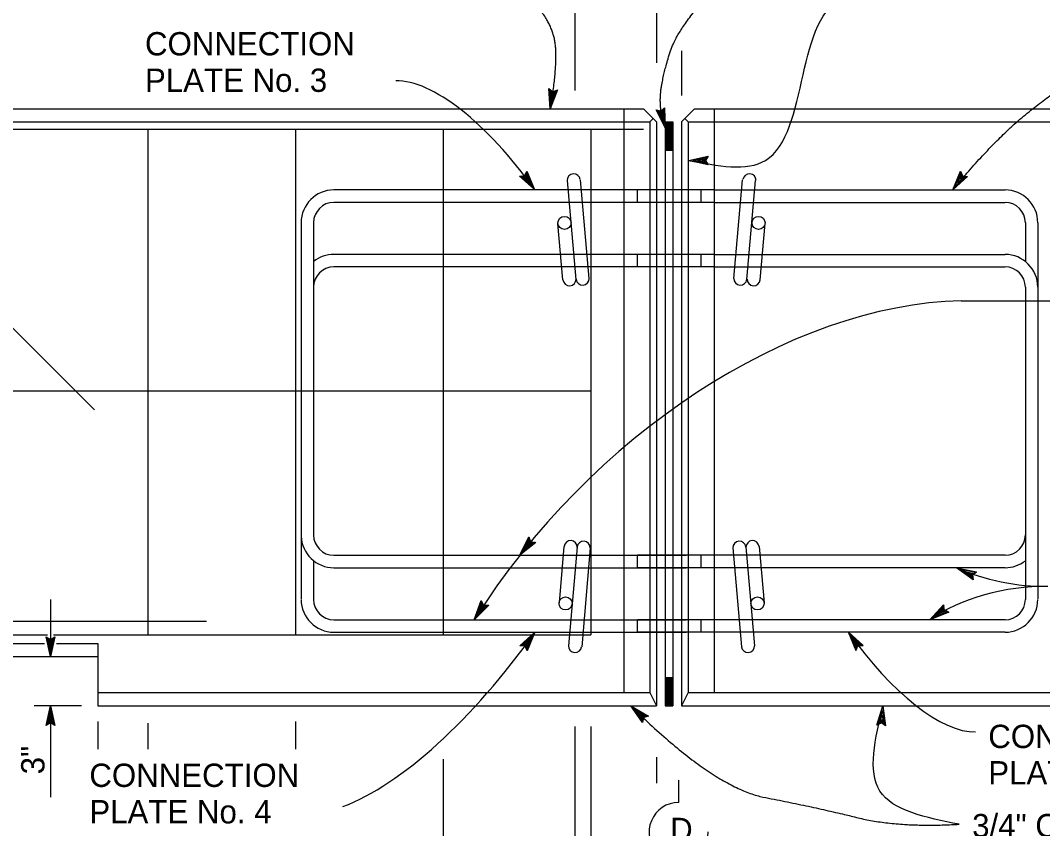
# Model space of a CAD drawing. Extents: x -894 to 866, y -476 to 714.
# Drawn here: x -184.5 to 122, y 216.1 to 458.6 of the extents above; entities that cross this region are included whole.
import ezdxf

# ---------------------------------------------------------------- set-up
doc = ezdxf.new("R2010")
doc.units = 0
for name, color, linetype in [('56 Stage 3 Anno', 7, 'Continuous'), ('57 Undefined', 7, 'Continuous'), ('60 Nongeo Data', 7, 'Continuous')]:
    doc.layers.add(name, color=color, linetype=linetype)

msp = doc.modelspace()

# ---------------------------------------------------------------- linework, layer by layer
at = {"layer": '56 Stage 3 Anno'}
for p, q in [((-18.24, 507.05), (-18.24, 437.58)), ((6.22, 502.34), (6.22, 445.87)), ((13.73, 449.44), (13.73, 436.05)), ((-25.66, 432.1), (-26.03, 438.14)), ((-26.03, 438.14), (-26.03, 438.14)), ((-26.03, 438.14), (-24.86, 437.16)), ((-25.45, 433.45), (-25.72, 437.86)), ((-23.44, 437.73), (-25.66, 432.1)), ((-23.82, 437.57), (-25.45, 433.44)), ((-25.24, 434.79), (-25.41, 437.63)), ((-24.2, 437.4), (-25.24, 434.79)), ((-25.02, 436.13), (-25.1, 437.35)), ((-24.57, 437.28), (-25.02, 436.13)), ((-24.86, 437.16), (-23.44, 437.73)), ((-23.44, 437.73), (-23.44, 437.73)), ((7.57, 431.32), (8.66, 432.4)), ((8.66, 432.4), (8.66, 432.4)), ((8.66, 432.4), (8.8, 426.35)), ((-25.66, 432.1), (-25.66, 432.1)), ((8.8, 426.35), (6.11, 431.77)), ((6.11, 431.77), (6.11, 431.77)), ((6.11, 431.77), (7.57, 431.32)), ((8.47, 427.68), (6.51, 431.63)), ((8.15, 428.99), (6.89, 431.55)), ((7.83, 430.31), (7.28, 431.41)), ((7.8, 431.55), (7.83, 430.31)), ((8.09, 431.8), (8.15, 428.99)), ((8.38, 432.11), (8.47, 427.67)), ((8.8, 426.35), (8.8, 426.35)), ((15.82, 416.59), (21.72, 417.9)), ((17.19, 416.59), (21.49, 417.54)), ((18.54, 416.58), (21.32, 417.2)), ((21.72, 417.9), (20.94, 416.59)), ((21.72, 417.9), (21.72, 417.9)), ((21.72, 415.27), (15.82, 416.59)), ((15.82, 416.59), (15.82, 416.59)), ((21.51, 415.62), (17.18, 416.59)), ((21.28, 415.97), (18.54, 416.58)), ((19.9, 416.58), (21.09, 416.85)), ((21.11, 416.31), (19.9, 416.58)), ((20.94, 416.59), (21.72, 415.27)), ((21.72, 415.27), (21.72, 415.27)), ((-34.83, 411.87), (-33.31, 411.99)), ((-30.36, 407.81), (-34.83, 411.87)), ((-34.83, 411.87), (-34.83, 411.87)), ((-31.15, 408.92), (-34.41, 411.89)), ((-31.92, 410.03), (-34.03, 411.94)), ((-32.71, 411.14), (-33.61, 411.96)), ((-33.31, 411.99), (-32.69, 413.39)), ((-33.19, 412.28), (-32.71, 411.14)), ((-33.01, 412.62), (-31.92, 410.03)), ((-32.85, 413.02), (-31.14, 408.92)), ((-32.69, 413.39), (-32.69, 413.39)), ((-32.69, 413.39), (-30.36, 407.81)), ((95.06, 407.72), (97.4, 413.3)), ((99.54, 411.78), (95.06, 407.72)), ((95.84, 408.84), (97.55, 412.91)), ((99.13, 411.81), (95.84, 408.83)), ((96.63, 409.94), (97.73, 412.57)), ((98.71, 411.83), (96.63, 409.94)), ((97.4, 413.3), (97.4, 413.3)), ((97.4, 413.3), (98.01, 411.9)), ((97.41, 411.05), (97.89, 412.17)), ((98.33, 411.88), (97.41, 411.05)), ((98.01, 411.9), (99.54, 411.78)), ((99.54, 411.78), (99.54, 411.78)), ((-30.36, 407.81), (-30.36, 407.81)), ((95.06, 407.72), (95.06, 407.72)), ((97.61, 374.45), (210.16, 374.45)), ((-34.74, 298.08), (-32.07, 303.61)), ((-32.07, 303.61), (-32.07, 303.61)), ((-32.07, 303.61), (-31.52, 302.16)), ((-29.97, 301.96), (-34.74, 298.08)), ((-33.88, 299.17), (-31.93, 303.2)), ((-30.38, 302.01), (-33.88, 299.16)), ((-33.02, 300.24), (-31.77, 302.85)), ((-30.81, 302.05), (-33.02, 300.24)), ((-32.17, 301.33), (-31.63, 302.44)), ((-31.19, 302.12), (-32.17, 301.33)), ((-31.52, 302.16), (-29.97, 301.96)), ((-29.97, 301.96), (-29.97, 301.96)), ((-34.74, 298.08), (-34.74, 298.08)), ((96.22, 294.34), (96.22, 294.34)), ((102.24, 293.12), (102.24, 293.12)), ((101.16, 290.68), (101.16, 290.68)), ((-175.48, 284.85), (-175.48, 267.7)), ((-48.4, 278.72), (-46.34, 284.51)), ((-44.08, 283.09), (-48.4, 278.72)), ((-47.66, 279.9), (-46.16, 284.12)), ((-44.49, 283.1), (-47.66, 279.89)), ((-46.93, 281.06), (-45.96, 283.79)), ((-44.92, 283.09), (-46.93, 281.06)), ((-46.34, 284.51), (-46.34, 284.51)), ((-46.34, 284.51), (-45.64, 283.13)), ((-46.19, 282.23), (-45.78, 283.4)), ((-45.31, 283.13), (-46.19, 282.23)), ((-45.64, 283.13), (-44.08, 283.09)), ((-44.08, 283.09), (-44.08, 283.09)), ((92.34, 283.24), (92.34, 283.24)), ((93.87, 281.05), (93.87, 281.05)), ((-48.4, 278.72), (-48.4, 278.72)), ((88.18, 278.72), (88.18, 278.72)), ((-175.48, 267.7), (-176.78, 273.6)), ((-176.78, 273.6), (-176.78, 273.6)), ((-176.78, 273.6), (-175.48, 272.82)), ((-175.48, 269.07), (-176.43, 273.37)), ((-175.47, 270.42), (-176.09, 273.2)), ((-175.47, 271.78), (-175.74, 272.97)), ((-175.48, 272.82), (-174.16, 273.6)), ((-174.16, 273.6), (-175.48, 267.7)), ((-174.51, 273.39), (-175.48, 269.06)), ((-174.86, 273.16), (-175.47, 270.42)), ((-175.2, 272.99), (-175.47, 271.78)), ((-174.16, 273.6), (-174.16, 273.6)), ((-34.72, 270.92), (-30.22, 274.97)), ((-34.31, 270.89), (-31.01, 273.87)), ((-31.01, 273.85), (-32.73, 269.79)), ((-30.22, 274.97), (-32.57, 269.4)), ((-30.22, 274.97), (-30.22, 274.97)), ((68.18, 271.02), (63.69, 275.08)), ((63.69, 275.08), (63.69, 275.08)), ((63.69, 275.08), (66.03, 269.5)), ((67.77, 270.99), (64.47, 273.97)), ((64.48, 273.96), (66.19, 269.89)), ((67.35, 270.97), (65.26, 272.86)), ((65.26, 272.86), (66.36, 270.23)), ((-33.18, 270.8), (-34.72, 270.92)), ((-34.72, 270.92), (-34.72, 270.92)), ((-33.88, 270.87), (-31.8, 272.76)), ((-33.51, 270.82), (-32.59, 271.65)), ((-32.57, 269.4), (-33.18, 270.8)), ((-32.59, 271.65), (-33.06, 270.52)), ((-31.8, 272.76), (-32.9, 270.13)), ((66.03, 269.5), (66.64, 270.9)), ((66.97, 270.92), (66.05, 271.75)), ((66.05, 271.75), (66.52, 270.63)), ((66.64, 270.9), (68.18, 271.02)), ((68.18, 271.02), (68.18, 271.02)), ((-175.48, 267.7), (-175.48, 267.7)), ((-32.57, 269.4), (-32.57, 269.4)), ((66.03, 269.5), (66.03, 269.5)), ((-166.19, 252.94), (-180.4, 252.94)), ((-176.79, 247.03), (-175.48, 252.94)), ((-176.44, 247.24), (-175.48, 251.58)), ((-175.48, 252.94), (-175.48, 225.47)), ((-175.48, 252.94), (-175.48, 252.94)), ((-175.48, 252.94), (-174.17, 247.03)), ((-175.47, 251.57), (-174.52, 247.26)), ((2.04, 247.88), (-1.46, 252.94)), ((-1.46, 252.94), (-1.46, 252.94)), ((-1.46, 252.94), (3.85, 249.84)), ((2.12, 248.29), (-0.45, 252)), ((-0.44, 251.99), (3.43, 249.74)), ((72.31, 247.11), (74.14, 252.88)), ((72.68, 247.29), (74.02, 251.53)), ((74.03, 251.51), (74.6, 247.14)), ((74.14, 252.88), (74.14, 252.88)), ((74.14, 252.88), (74.93, 246.88)), ((-176.09, 247.47), (-175.48, 250.22)), ((-175.75, 247.65), (-175.48, 248.86)), ((-175.48, 250.22), (-174.86, 247.44)), ((-175.48, 248.86), (-175.22, 247.67)), ((2.19, 248.71), (0.57, 251.06)), ((0.57, 251.06), (3.07, 249.6)), ((2.3, 249.09), (1.58, 250.12)), ((1.58, 250.12), (2.65, 249.5)), ((2.36, 249.41), (2.04, 247.88)), ((3.85, 249.84), (2.36, 249.41)), ((3.85, 249.84), (3.85, 249.84)), ((73.05, 247.49), (73.9, 250.17)), ((73.41, 247.63), (73.78, 248.82)), ((73.78, 248.82), (73.94, 247.61)), ((73.9, 250.17), (74.28, 247.35)), ((-175.48, 247.82), (-176.79, 247.03)), ((-176.79, 247.03), (-176.79, 247.03)), ((-174.17, 247.03), (-175.48, 247.82)), ((-174.17, 247.03), (-174.17, 247.03)), ((-161.27, 248.23), (-161.27, 239.87)), ((-146.31, 247.72), (-146.31, 239.87)), ((-102.02, 248.23), (-102.02, 239.87)), ((-18.24, 246.69), (-18.24, 177.94)), ((-13.44, 246.69), (-13.44, 162.76)), ((2.04, 247.88), (2.04, 247.88)), ((73.7, 247.78), (72.31, 247.11)), ((72.31, 247.11), (72.31, 247.11)), ((74.93, 246.88), (73.7, 247.78)), ((74.93, 246.88), (74.93, 246.88)), ((-57.73, 236.91), (-57.73, 162.76)), ((6.25, 237.47), (6.25, 229.65))]:
    msp.add_line(p, q, dxfattribs=at)
for points in [[(101.16, 290.68), (96.22, 294.34), (102.24, 293.12), (101.91, 292.88), (97.49, 293.78), (101.11, 291.09), (101.06, 291.5), (98.74, 293.22), (101.57, 292.65), (101.23, 292.41), (100.01, 292.65), (101.01, 291.91), (100.97, 292.23), (102.24, 293.12), (100.97, 292.23)], [(93.87, 281.05), (88.18, 278.72), (92.34, 283.24), (92.37, 282.83), (89.32, 279.52), (93.49, 281.22), (93.12, 281.39), (90.45, 280.3), (92.4, 282.42), (92.43, 282), (91.58, 281.09), (92.74, 281.56), (92.45, 281.69), (92.34, 283.24), (92.45, 281.69)]]:
    msp.add_lwpolyline(points, close=True, dxfattribs=at)
for centre, major_axis, ratio, start_param, end_param in [((-45.72, 388.97), (31.59, -49.99), 0.393197, 1.701631, 2.910108), ((48.41, 249.34), (-102.61, -106.44), 0.641218, 3.714786, 5.029055), ((112.96, 307.04), (33.92, -6.99), 0.498108, 4.301585, 5.130264), ((112.96, 270.48), (33.92, 6.99), 0.498108, 1.152921, 2.281825), ((-55.86, 307.12), (53.27, 84.3), 0.393197, 3.621837, 4.576769), ((77.83, 292.33), (-29, 45.88), 0.393197, 1.701631, 2.910108)]:
    msp.add_ellipse(centre, major_axis=major_axis, ratio=ratio, start_param=start_param, end_param=end_param, dxfattribs=at)
for points in [[(8.64, 427.11), (6.58, 432.99), (9.23, 446.54), (13.35, 456.55), (34.24, 481.58), (53.08, 503.67), (67.5, 522.22), (77.21, 527.22), (90.45, 526.93)], [(-25.43, 432.81), (-23.51, 444.63), (-24.51, 456.65), (-33.63, 467.92), (-42.22, 469.53), (-50.8, 469.53)], [(95.04, 407.71), (107.59, 422.79), (127.09, 438.56), (141.78, 446.85), (154.16, 453.12), (191.19, 453.8)], [(-1.46, 252.94), (23.24, 228.4), (54.44, 222.37), (78.56, 216.33), (97, 217.36)]]:
    msp.add_open_spline(points, degree=2, dxfattribs=at)
for points in [[(15.82, 416.59), (38.95, 416.59), (62.91, 465.53), (75.63, 465.53)], [(97, 217.36), (73.24, 227.33), (74.15, 252.88)]]:
    msp.add_spline(points, degree=3, dxfattribs=at)
at = {"layer": '57 Undefined'}
for p, q in [((12.88, 230.66), (12.88, 230.66)), ((12.89, 223.9), (12.89, 230.64))]:
    msp.add_line(p, q, dxfattribs=at)
msp.add_arc((12.89, 215.04), 8.87, 89.9995, 360, dxfattribs=at)
at = {"layer": '60 Nongeo Data'}
for p, q in [((-767.38, 432.07), (2.31, 432.07)), ((-3.6, 432.07), (-3.6, 256.87)), ((2.31, 432.07), (6.25, 428.13)), ((4.28, 428.13), (5.26, 429.12)), ((17.67, 432.07), (13.73, 428.13)), ((15.7, 428.13), (14.72, 429.12)), ((17.67, 432.07), (176.56, 432.07)), ((23.57, 432.07), (23.57, 256.87)), ((-769.35, 428.13), (4.28, 428.13)), ((4.28, 428.13), (4.28, 256.87)), ((6.25, 428.13), (6.25, 252.94)), ((8.81, 428.13), (8.81, 252.94)), ((8.81, 428.13), (11.17, 428.13)), ((8.81, 427.94), (11.17, 427.94)), ((8.81, 427.74), (11.17, 427.74)), ((8.81, 427.54), (11.17, 427.54)), ((8.81, 427.35), (11.17, 427.35)), ((8.81, 427.15), (11.17, 427.15)), ((8.81, 426.95), (11.17, 426.95)), ((8.81, 426.76), (11.17, 426.76)), ((8.81, 426.56), (11.17, 426.56)), ((8.81, 426.36), (11.17, 426.36)), ((8.81, 426.17), (11.17, 426.17)), ((11.17, 428.13), (11.17, 252.94)), ((13.73, 428.13), (13.73, 252.94)), ((15.7, 428.13), (15.7, 256.87)), ((15.7, 428.13), (176.56, 428.13)), ((-752.03, 425.93), (2.31, 425.93)), ((-146.31, 425.93), (-146.31, 274.23)), ((-102.02, 425.93), (-102.02, 274.23)), ((-57.73, 425.93), (-57.73, 274.23)), ((-13.44, 425.93), (-13.44, 274.23)), ((8.81, 425.97), (11.17, 425.97)), ((8.81, 425.77), (11.17, 425.77)), ((8.81, 425.57), (11.17, 425.57)), ((8.81, 425.38), (11.17, 425.38)), ((8.81, 425.18), (11.17, 425.18)), ((8.81, 424.98), (11.17, 424.98)), ((8.81, 424.79), (11.17, 424.79)), ((8.81, 424.59), (11.17, 424.59)), ((8.81, 424.39), (11.17, 424.39)), ((8.81, 424.2), (11.17, 424.2)), ((8.81, 424), (11.17, 424)), ((8.81, 423.8), (11.17, 423.8)), ((8.81, 423.61), (11.17, 423.61)), ((8.81, 423.41), (11.17, 423.41)), ((8.81, 423.21), (11.17, 423.21)), ((8.81, 423.02), (11.17, 423.02)), ((8.81, 422.82), (11.17, 422.82)), ((8.81, 422.62), (11.17, 422.62)), ((8.81, 422.42), (11.17, 422.42)), ((8.81, 422.23), (11.17, 422.23)), ((8.81, 422.03), (11.17, 422.03)), ((8.81, 421.83), (11.17, 421.83)), ((8.81, 421.64), (11.17, 421.64)), ((8.81, 421.44), (11.17, 421.44)), ((8.81, 421.24), (11.17, 421.24)), ((8.81, 421.05), (11.17, 421.05)), ((8.81, 420.85), (11.17, 420.85)), ((8.81, 420.65), (11.17, 420.65)), ((8.81, 420.46), (11.17, 420.46)), ((8.81, 420.26), (11.17, 420.26)), ((8.81, 420.06), (11.17, 420.06)), ((8.81, 419.87), (11.17, 419.87)), ((8.81, 419.67), (11.17, 419.67)), ((-13.93, 381.15), (-16.52, 410.79)), ((29.44, 381.15), (32.03, 410.79)), ((-3.6, 407.72), (-90.5, 407.72)), ((-17.86, 380.88), (-20.45, 410.54)), ((23.57, 407.72), (-3.6, 407.72)), ((0.44, 407.72), (0.44, 403.98)), ((19.53, 407.72), (19.53, 403.98)), ((23.57, 407.72), (110.75, 407.72)), ((33.36, 380.88), (35.96, 410.54)), ((-3.6, 403.98), (-90.5, 403.98)), ((23.57, 403.98), (-3.6, 403.98)), ((23.57, 403.98), (110.71, 403.98)), ((-100.35, 397.88), (-100.35, 285.01)), ((-96.61, 397.9), (-96.61, 304.14)), ((-21.83, 380.69), (-23.31, 397.64)), ((37.33, 380.69), (38.82, 397.64)), ((116.85, 397.9), (116.85, 386.25)), ((120.59, 397.88), (120.59, 285.01)), ((-3.6, 388.37), (-90.5, 388.37)), ((23.57, 388.37), (-3.6, 388.37)), ((0.44, 388.37), (0.44, 384.63)), ((19.53, 388.37), (19.53, 384.63)), ((23.57, 388.37), (110.75, 388.37)), ((-162.31, 341.74), (-206.49, 385.92)), ((-3.6, 384.63), (-90.5, 384.63)), ((23.57, 384.63), (-3.6, 384.63)), ((23.57, 384.63), (110.71, 384.63)), ((116.85, 378.55), (116.85, 303.75)), ((-13.44, 347.29), (-752.03, 347.29)), ((116.85, 304.18), (116.85, 284.78)), ((-21.51, 300.75), (-22.99, 283.8)), ((-17.54, 300.57), (-20.13, 270.9)), ((33.04, 300.57), (35.64, 270.9)), ((37.02, 300.75), (38.5, 283.8)), ((-90.5, 298.08), (15.09, 298.08)), ((-13.61, 300.29), (-16.2, 270.65)), ((0.47, 298.08), (0.47, 294.34)), ((110.78, 298.08), (0.52, 298.08)), ((19.56, 298.08), (19.56, 294.34)), ((29.12, 300.29), (31.71, 270.65)), ((-96.61, 296.46), (-96.61, 284.78)), ((-90.5, 294.34), (15.09, 294.34)), ((110.75, 294.34), (0.52, 294.34)), ((-635.22, 278.26), (-128.66, 278.26)), ((-90.5, 278.72), (15.09, 278.72)), ((0.47, 278.72), (0.47, 274.98)), ((110.78, 278.72), (0.52, 278.72)), ((19.56, 278.72), (19.56, 274.98)), ((-752.03, 274.23), (-176.35, 274.23)), ((-174.55, 274.23), (-13.44, 274.23)), ((-90.5, 274.98), (15.09, 274.98)), ((110.75, 274.98), (0.52, 274.98)), ((-603.8, 271.64), (-177.31, 271.64)), ((-173.65, 271.64), (-161.27, 271.64)), ((-161.27, 271.64), (-161.27, 252.94)), ((-603.8, 267.7), (-161.27, 267.7)), ((8.81, 261.4), (11.17, 261.4)), ((8.81, 261.2), (11.17, 261.2)), ((8.81, 261.01), (11.17, 261.01)), ((8.81, 260.81), (11.17, 260.81)), ((8.81, 260.61), (11.17, 260.61)), ((8.81, 260.42), (11.17, 260.42)), ((8.81, 260.22), (11.17, 260.22)), ((8.81, 260.02), (11.17, 260.02)), ((8.81, 259.82), (11.17, 259.82)), ((8.81, 259.63), (11.17, 259.63)), ((8.81, 259.43), (11.17, 259.43)), ((8.81, 259.23), (11.17, 259.23)), ((8.81, 259.04), (11.17, 259.04)), ((8.81, 258.84), (11.17, 258.84)), ((8.81, 258.64), (11.17, 258.64)), ((8.81, 258.45), (11.17, 258.45)), ((8.81, 258.25), (11.17, 258.25)), ((8.81, 258.05), (11.17, 258.05)), ((8.81, 257.86), (11.17, 257.86)), ((8.81, 257.66), (11.17, 257.66)), ((-161.27, 256.87), (4.28, 256.87)), ((4.28, 256.87), (6.25, 252.94)), ((8.81, 257.46), (11.17, 257.46)), ((8.81, 257.27), (11.17, 257.27)), ((8.81, 257.07), (11.17, 257.07)), ((8.81, 256.87), (11.17, 256.87)), ((8.81, 256.68), (11.17, 256.68)), ((8.81, 256.48), (11.17, 256.48)), ((8.81, 256.28), (11.17, 256.28)), ((8.81, 256.08), (11.17, 256.08)), ((8.81, 255.89), (11.17, 255.89)), ((8.81, 255.69), (11.17, 255.69)), ((8.81, 255.49), (11.17, 255.49)), ((8.81, 255.3), (11.17, 255.3)), ((8.81, 255.1), (11.17, 255.1)), ((8.81, 254.9), (11.17, 254.9)), ((8.81, 254.71), (11.17, 254.71)), ((8.81, 254.51), (11.17, 254.51)), ((15.7, 256.87), (13.73, 252.94)), ((15.7, 256.87), (176.56, 256.87)), ((-161.27, 252.94), (6.25, 252.94)), ((8.81, 254.31), (11.17, 254.31)), ((8.81, 254.12), (11.17, 254.12)), ((8.81, 253.92), (11.17, 253.92)), ((8.81, 253.72), (11.17, 253.72)), ((8.81, 253.53), (11.17, 253.53)), ((8.81, 253.33), (11.17, 253.33)), ((8.81, 253.13), (11.17, 253.13)), ((8.81, 252.94), (11.17, 252.94)), ((13.73, 252.94), (176.56, 252.94))]:
    msp.add_line(p, q, dxfattribs=at)
for centre in [(-21.34, 397.81), (36.85, 397.81), (-21.02, 283.63), (36.53, 283.63)]:
    msp.add_circle(centre, 1.97, dxfattribs=at)
for centre, radius, start, end in [((-18.62, 410.58), 1.97, 6.3751, 181.3843), ((34.13, 410.58), 1.97, 358.6157, 173.6249), ((-90.5, 397.88), 9.84, 90, 180), ((110.75, 397.88), 9.84, 0, 90), ((-90.5, 397.88), 6.1, 90, 180), ((110.75, 397.88), 6.1, 0, 90), ((-90.5, 378.53), 9.84, 90, 128.3163), ((110.75, 378.53), 9.84, 0, 90), ((-90.5, 378.53), 6.1, 90, 180), ((110.75, 378.53), 6.1, 0, 90), ((-19.85, 380.94), 1.97, 186.3751, 1.3843), ((-15.91, 381.12), 1.97, 186.3751, 1.3843), ((31.41, 381.12), 1.97, 178.6157, 353.6249), ((35.36, 380.94), 1.97, 178.6157, 353.6249), ((-90.5, 304.18), 9.84, 181.994, 270), ((-90.5, 304.18), 6.1, 180, 270), ((110.75, 304.18), 6.1, 270, 0), ((-19.53, 300.5), 1.97, 358.6157, 173.6249), ((-15.59, 300.33), 1.97, 358.6157, 173.6249), ((31.09, 300.33), 1.97, 6.3751, 181.3843), ((35.04, 300.5), 1.97, 6.3751, 181.3843), ((110.75, 304.18), 9.84, 270, 308.3165), ((-90.5, 284.83), 9.84, 180, 270), ((-90.5, 284.83), 6.1, 180, 270), ((110.75, 284.83), 9.84, 270, 0), ((110.75, 284.83), 6.1, 270, 0), ((-18.16, 270.87), 1.97, 178.6157, 353.6249), ((33.67, 270.87), 1.97, 186.3751, 1.3843)]:
    msp.add_arc(centre, radius, start, end, dxfattribs=at)

# ---------------------------------------------------------------- texts
at = {"layer": '57 Undefined'}
for s, p in [('CONNECTION', (-147.15, 448.08)), ('PLATE No. 3', (-147.15, 437.14)), ('CONNECTION', (105.74, 240.23)), ('PLATE No. 1', (105.74, 229.3)), ('CONNECTION', (-163.83, 228.56)), ('PLATE No. 4', (-163.83, 217.62)), ('3/4" CHAMFER', (100.9, 213.45)), ('D', (10.33, 212.31))]:
    msp.add_text(s, height=7, dxfattribs=at).set_placement(p)
msp.add_text('3"', height=7, rotation=90, dxfattribs=at).set_placement((-177.29, 232.36))

doc.saveas('drawing.dxf')
